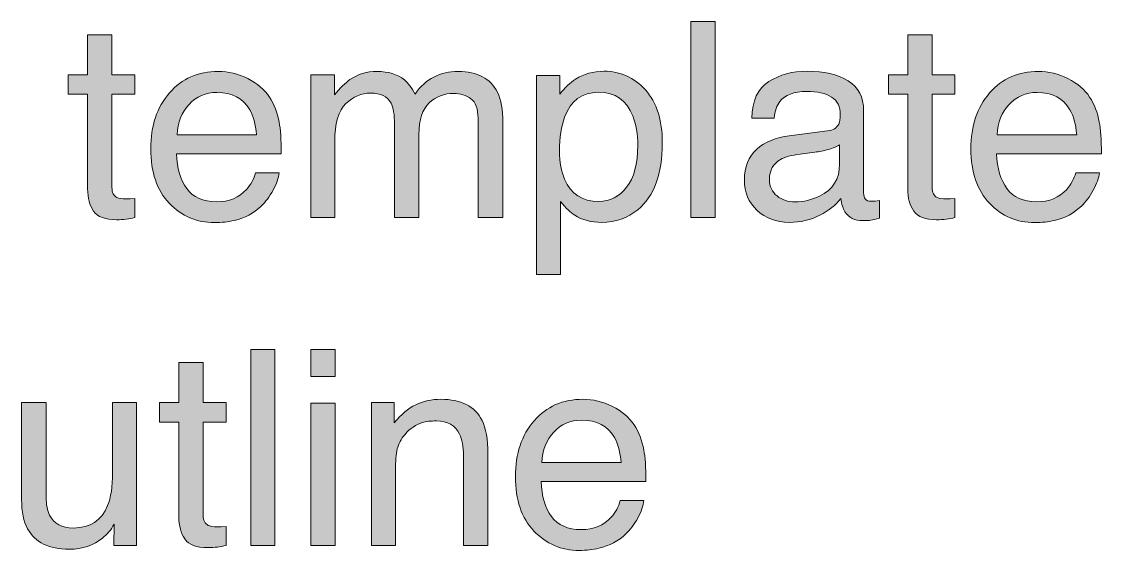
# Model space of a CAD drawing. Header units: millimetres. Extents: x 5.6 to 101.1, y 33.8 to 120.6.
# Drawn here: x 82 to 88.97, y 62.9 to 66.31 of the extents above; entities that cross this region are included whole.
import ezdxf

# ---------------------------------------------------------------- set-up
doc = ezdxf.new("R2010")
doc.units = ezdxf.units.MM
doc.layers.add('Text and Guidance', color=7, linetype='Continuous')

msp = doc.modelspace()

# ---------------------------------------------------------------- hatches: boundary and pattern name
at = {"layer": 'Text and Guidance', "true_color": 0x800000, "transparency": 33554687}
for points in [[(86.3191, 66.3125), (86.4742, 66.3125), (86.4742, 65.0473), (86.3191, 65.0473)], [(83.4769, 64.1959), (83.6319, 64.1959), (83.6319, 62.9306), (83.4769, 62.9306)]]:
    msp.add_hatch(color=16, dxfattribs=at).paths.add_polyline_path(points, flags=0)
h = msp.add_hatch(color=16, dxfattribs=at)
edge = h.paths.add_edge_path(flags=0)
edge.add_spline(control_points=[(82.4244, 66.2273), (82.4244, 66.2273), (82.5812, 66.2273), (82.5812, 66.2273), (82.5812, 66.2273), (82.5812, 65.9697), (82.5812, 65.9697), (82.5812, 65.9697), (82.7285, 65.9697), (82.7285, 65.9697), (82.7285, 65.9697), (82.7285, 65.8431), (82.7285, 65.8431), (82.7285, 65.8431), (82.5812, 65.8431), (82.5812, 65.8431), (82.5812, 65.8431), (82.5812, 65.2411), (82.5812, 65.2411), (82.5812, 65.2089), (82.5921, 65.1874), (82.6139, 65.1765), (82.626, 65.1702), (82.6461, 65.167), (82.6742, 65.167), (82.6742, 65.167), (82.6983, 65.1675), (82.6983, 65.1675), (82.6983, 65.1675), (82.7285, 65.1696), (82.7285, 65.1696), (82.7285, 65.1696), (82.7285, 65.0473), (82.7285, 65.0473), (82.7107, 65.0421), (82.6922, 65.0384), (82.6729, 65.0361), (82.6537, 65.0338), (82.6329, 65.0327), (82.6105, 65.0327), (82.5381, 65.0327), (82.489, 65.0512), (82.4632, 65.0882), (82.4374, 65.1253), (82.4244, 65.1733), (82.4244, 65.2325), (82.4244, 65.2325), (82.4244, 65.8431), (82.4244, 65.8431), (82.4244, 65.8431), (82.2996, 65.8431), (82.2996, 65.8431), (82.2996, 65.8431), (82.2996, 65.9697), (82.2996, 65.9697), (82.2996, 65.9697), (82.4244, 65.9697), (82.4244, 65.9697), (82.4244, 65.9697), (82.4244, 66.2273), (82.4244, 66.2273)], knot_values=[0, 0, 0, 0, 1, 1, 1, 2, 2, 2, 3, 3, 3, 4, 4, 4, 5, 5, 5, 6, 6, 6, 7, 7, 7, 8, 8, 8, 9, 9, 9, 10, 10, 10, 11, 11, 11, 12, 12, 12, 13, 13, 13, 14, 14, 14, 15, 15, 15, 16, 16, 16, 17, 17, 17, 18, 18, 18, 19, 19, 19, 20, 20, 20, 20], degree=3, periodic=1)
h = msp.add_hatch(color=16, dxfattribs=at)
edge = h.paths.add_edge_path(flags=0)
edge.add_spline(control_points=[(87.7187, 66.2273), (87.7187, 66.2273), (87.8754, 66.2273), (87.8754, 66.2273), (87.8754, 66.2273), (87.8754, 65.9697), (87.8754, 65.9697), (87.8754, 65.9697), (88.0227, 65.9697), (88.0227, 65.9697), (88.0227, 65.9697), (88.0227, 65.8431), (88.0227, 65.8431), (88.0227, 65.8431), (87.8754, 65.8431), (87.8754, 65.8431), (87.8754, 65.8431), (87.8754, 65.2411), (87.8754, 65.2411), (87.8754, 65.2089), (87.8864, 65.1874), (87.9082, 65.1765), (87.9202, 65.1702), (87.9403, 65.167), (87.9685, 65.167), (87.9685, 65.167), (87.9926, 65.1675), (87.9926, 65.1675), (87.9926, 65.1675), (88.0227, 65.1696), (88.0227, 65.1696), (88.0227, 65.1696), (88.0227, 65.0473), (88.0227, 65.0473), (88.0049, 65.0421), (87.9864, 65.0384), (87.9672, 65.0361), (87.9479, 65.0338), (87.9271, 65.0327), (87.9047, 65.0327), (87.8324, 65.0327), (87.7833, 65.0512), (87.7574, 65.0882), (87.7316, 65.1253), (87.7187, 65.1733), (87.7187, 65.2325), (87.7187, 65.2325), (87.7187, 65.8431), (87.7187, 65.8431), (87.7187, 65.8431), (87.5938, 65.8431), (87.5938, 65.8431), (87.5938, 65.8431), (87.5938, 65.9697), (87.5938, 65.9697), (87.5938, 65.9697), (87.7187, 65.9697), (87.7187, 65.9697), (87.7187, 65.9697), (87.7187, 66.2273), (87.7187, 66.2273)], knot_values=[0, 0, 0, 0, 1, 1, 1, 2, 2, 2, 3, 3, 3, 4, 4, 4, 5, 5, 5, 6, 6, 6, 7, 7, 7, 8, 8, 8, 9, 9, 9, 10, 10, 10, 11, 11, 11, 12, 12, 12, 13, 13, 13, 14, 14, 14, 15, 15, 15, 16, 16, 16, 17, 17, 17, 18, 18, 18, 19, 19, 19, 20, 20, 20, 20], degree=3, periodic=1)
h = msp.add_hatch(color=16, dxfattribs=at)
edge = h.paths.add_edge_path(flags=0)
edge.add_spline(control_points=[(83.2676, 65.9904), (83.3331, 65.9904), (83.3965, 65.975), (83.458, 65.9443), (83.5194, 65.9136), (83.5662, 65.8738), (83.5984, 65.825), (83.6294, 65.7785), (83.65, 65.7243), (83.6604, 65.6623), (83.6696, 65.6198), (83.6741, 65.552), (83.6741, 65.459), (83.6741, 65.459), (82.998, 65.459), (82.998, 65.459), (83.0009, 65.3654), (83.023, 65.2903), (83.0644, 65.2338), (83.1057, 65.1772), (83.1697, 65.1489), (83.2564, 65.1489), (83.3374, 65.1489), (83.402, 65.1756), (83.4502, 65.229), (83.4778, 65.26), (83.4973, 65.2959), (83.5088, 65.3367), (83.5088, 65.3367), (83.6612, 65.3367), (83.6612, 65.3367), (83.6572, 65.3028), (83.6439, 65.2651), (83.6212, 65.2234), (83.5985, 65.1818), (83.5731, 65.1478), (83.545, 65.1214), (83.4979, 65.0754), (83.4396, 65.0444), (83.3701, 65.0284), (83.3328, 65.0192), (83.2906, 65.0146), (83.2435, 65.0146), (83.1287, 65.0146), (83.0313, 65.0564), (82.9515, 65.1399), (82.8717, 65.2234), (82.8318, 65.3404), (82.8318, 65.4909), (82.8318, 65.639), (82.872, 65.7593), (82.9524, 65.8517), (83.0328, 65.9442), (83.1379, 65.9904), (83.2676, 65.9904)], knot_values=[0, 0, 0, 0, 1, 1, 1, 2, 2, 2, 3, 3, 3, 4, 4, 4, 5, 5, 5, 6, 6, 6, 7, 7, 7, 8, 8, 8, 9, 9, 9, 10, 10, 10, 11, 11, 11, 12, 12, 12, 13, 13, 13, 14, 14, 14, 15, 15, 15, 16, 16, 16, 17, 17, 17, 18, 18, 18, 18], degree=3, periodic=1)
edge = h.paths.add_edge_path(flags=0)
edge.add_spline(control_points=[(83.5148, 65.5822), (83.5085, 65.6493), (83.4939, 65.703), (83.4709, 65.7432), (83.4284, 65.8179), (83.3575, 65.8552), (83.2582, 65.8552), (83.187, 65.8552), (83.1272, 65.8295), (83.079, 65.7781), (83.0308, 65.7267), (83.0052, 65.6614), (83.0024, 65.5822), (83.0024, 65.5822), (83.5148, 65.5822), (83.5148, 65.5822)], knot_values=[0, 0, 0, 0, 1, 1, 1, 2, 2, 2, 3, 3, 3, 4, 4, 4, 5, 5, 5, 5], degree=3, periodic=1)
h = msp.add_hatch(color=16, dxfattribs=at)
edge = h.paths.add_edge_path(flags=0)
edge.add_spline(control_points=[(83.8645, 65.9697), (83.8645, 65.9697), (84.0178, 65.9697), (84.0178, 65.9697), (84.0178, 65.9697), (84.0178, 65.8388), (84.0178, 65.8388), (84.0545, 65.8842), (84.0878, 65.9172), (84.1177, 65.9379), (84.1688, 65.9729), (84.2268, 65.9904), (84.2917, 65.9904), (84.3652, 65.9904), (84.4243, 65.9723), (84.4691, 65.9361), (84.4944, 65.9155), (84.5173, 65.885), (84.538, 65.8449), (84.5725, 65.8942), (84.6129, 65.9308), (84.6594, 65.9547), (84.706, 65.9785), (84.7582, 65.9904), (84.8162, 65.9904), (84.9402, 65.9904), (85.0246, 65.9456), (85.0694, 65.856), (85.0935, 65.8078), (85.1056, 65.7429), (85.1056, 65.6614), (85.1056, 65.6614), (85.1056, 65.0473), (85.1056, 65.0473), (85.1056, 65.0473), (84.9445, 65.0473), (84.9445, 65.0473), (84.9445, 65.0473), (84.9445, 65.6881), (84.9445, 65.6881), (84.9445, 65.7495), (84.9292, 65.7917), (84.8984, 65.8147), (84.8677, 65.8377), (84.8303, 65.8492), (84.7861, 65.8492), (84.7252, 65.8492), (84.6728, 65.8288), (84.6289, 65.788), (84.5849, 65.7472), (84.563, 65.6792), (84.563, 65.5839), (84.563, 65.5839), (84.563, 65.0473), (84.563, 65.0473), (84.563, 65.0473), (84.4054, 65.0473), (84.4054, 65.0473), (84.4054, 65.0473), (84.4054, 65.6493), (84.4054, 65.6493), (84.4054, 65.7119), (84.3979, 65.7576), (84.383, 65.7863), (84.3594, 65.8294), (84.3155, 65.8509), (84.2512, 65.8509), (84.1926, 65.8509), (84.1394, 65.8282), (84.0914, 65.7828), (84.0435, 65.7375), (84.0195, 65.6554), (84.0195, 65.5365), (84.0195, 65.5365), (84.0195, 65.0473), (84.0195, 65.0473), (84.0195, 65.0473), (83.8645, 65.0473), (83.8645, 65.0473), (83.8645, 65.0473), (83.8645, 65.9697), (83.8645, 65.9697)], knot_values=[0, 0, 0, 0, 1, 1, 1, 2, 2, 2, 3, 3, 3, 4, 4, 4, 5, 5, 5, 6, 6, 6, 7, 7, 7, 8, 8, 8, 9, 9, 9, 10, 10, 10, 11, 11, 11, 12, 12, 12, 13, 13, 13, 14, 14, 14, 15, 15, 15, 16, 16, 16, 17, 17, 17, 18, 18, 18, 19, 19, 19, 20, 20, 20, 21, 21, 21, 22, 22, 22, 23, 23, 23, 24, 24, 24, 25, 25, 25, 26, 26, 26, 27, 27, 27, 27], degree=3, periodic=1)
h = msp.add_hatch(color=16, dxfattribs=at)
edge = h.paths.add_edge_path(flags=0)
edge.add_spline(control_points=[(85.3218, 65.9654), (85.3218, 65.9654), (85.4725, 65.9654), (85.4725, 65.9654), (85.4725, 65.9654), (85.4725, 65.8431), (85.4725, 65.8431), (85.5035, 65.885), (85.5374, 65.9175), (85.5741, 65.9405), (85.6264, 65.9749), (85.6878, 65.9921), (85.7584, 65.9921), (85.8629, 65.9921), (85.9516, 65.9521), (86.0246, 65.872), (86.0975, 65.7919), (86.1339, 65.6775), (86.1339, 65.5288), (86.1339, 65.3278), (86.0814, 65.1843), (85.9763, 65.0981), (85.9097, 65.0436), (85.8322, 65.0163), (85.7438, 65.0163), (85.6743, 65.0163), (85.616, 65.0315), (85.569, 65.062), (85.5414, 65.0792), (85.5107, 65.1088), (85.4768, 65.1507), (85.4768, 65.1507), (85.4768, 64.6795), (85.4768, 64.6795), (85.4768, 64.6795), (85.3218, 64.6795), (85.3218, 64.6795), (85.3218, 64.6795), (85.3218, 65.9654), (85.3218, 65.9654)], knot_values=[0, 0, 0, 0, 1, 1, 1, 2, 2, 2, 3, 3, 3, 4, 4, 4, 5, 5, 5, 6, 6, 6, 7, 7, 7, 8, 8, 8, 9, 9, 9, 10, 10, 10, 11, 11, 11, 12, 12, 12, 13, 13, 13, 13], degree=3, periodic=1)
edge = h.paths.add_edge_path(flags=0)
edge.add_spline(control_points=[(85.7231, 65.1515), (85.7955, 65.1515), (85.8556, 65.1818), (85.9036, 65.2424), (85.9515, 65.303), (85.9755, 65.3935), (85.9755, 65.5141), (85.9755, 65.5876), (85.9649, 65.6508), (85.9436, 65.7036), (85.9034, 65.8052), (85.8299, 65.856), (85.7231, 65.856), (85.6157, 65.856), (85.5423, 65.8024), (85.5026, 65.695), (85.4814, 65.6376), (85.4708, 65.5647), (85.4708, 65.4762), (85.4708, 65.405), (85.4814, 65.3445), (85.5026, 65.2945), (85.5428, 65.1992), (85.6163, 65.1515), (85.7231, 65.1515)], knot_values=[0, 0, 0, 0, 1, 1, 1, 2, 2, 2, 3, 3, 3, 4, 4, 4, 5, 5, 5, 6, 6, 6, 7, 7, 7, 8, 8, 8, 8], degree=3, periodic=1)
h = msp.add_hatch(color=16, dxfattribs=at)
edge = h.paths.add_edge_path(flags=0)
edge.add_spline(control_points=[(87.2011, 65.6063), (87.2367, 65.6109), (87.2605, 65.6258), (87.2726, 65.6511), (87.2794, 65.6648), (87.2829, 65.6847), (87.2829, 65.7105), (87.2829, 65.7633), (87.2641, 65.8016), (87.2265, 65.8255), (87.1889, 65.8493), (87.135, 65.8612), (87.065, 65.8612), (86.984, 65.8612), (86.9266, 65.8394), (86.8927, 65.7958), (86.8738, 65.7716), (86.8614, 65.7358), (86.8557, 65.6881), (86.8557, 65.6881), (86.711, 65.6881), (86.711, 65.6881), (86.7139, 65.8018), (86.7508, 65.8809), (86.8217, 65.9254), (86.8926, 65.9699), (86.9748, 65.9921), (87.0684, 65.9921), (87.177, 65.9921), (87.2651, 65.9715), (87.3328, 65.9301), (87.4, 65.8888), (87.4336, 65.8245), (87.4336, 65.7372), (87.4336, 65.7372), (87.4336, 65.2058), (87.4336, 65.2058), (87.4336, 65.1897), (87.4369, 65.1768), (87.4435, 65.167), (87.4501, 65.1573), (87.464, 65.1524), (87.4853, 65.1524), (87.4922, 65.1524), (87.4999, 65.1528), (87.5085, 65.1537), (87.5085, 65.1537), (87.5361, 65.1576), (87.5361, 65.1576), (87.5361, 65.1576), (87.5361, 65.043), (87.5361, 65.043), (87.512, 65.0361), (87.4936, 65.0318), (87.481, 65.0301), (87.4683, 65.0284), (87.4511, 65.0275), (87.4293, 65.0275), (87.3759, 65.0275), (87.3371, 65.0465), (87.313, 65.0843), (87.3004, 65.1044), (87.2915, 65.1329), (87.2863, 65.1696), (87.2548, 65.1283), (87.2094, 65.0924), (87.1503, 65.062), (87.0911, 65.0315), (87.0259, 65.0163), (86.9547, 65.0163), (86.8692, 65.0163), (86.7993, 65.0423), (86.745, 65.0943), (86.6908, 65.1462), (86.6636, 65.2112), (86.6636, 65.2893), (86.6636, 65.3749), (86.6903, 65.4412), (86.7437, 65.4883), (86.7971, 65.5354), (86.8672, 65.5644), (86.9539, 65.5753), (86.9539, 65.5753), (87.2011, 65.6063), (87.2011, 65.6063)], knot_values=[0, 0, 0, 0, 1, 1, 1, 2, 2, 2, 3, 3, 3, 4, 4, 4, 5, 5, 5, 6, 6, 6, 7, 7, 7, 8, 8, 8, 9, 9, 9, 10, 10, 10, 11, 11, 11, 12, 12, 12, 13, 13, 13, 14, 14, 14, 15, 15, 15, 16, 16, 16, 17, 17, 17, 18, 18, 18, 19, 19, 19, 20, 20, 20, 21, 21, 21, 22, 22, 22, 23, 23, 23, 24, 24, 24, 25, 25, 25, 26, 26, 26, 27, 27, 27, 28, 28, 28, 28], degree=3, periodic=1)
edge = h.paths.add_edge_path(flags=0)
edge.add_spline(control_points=[(86.8256, 65.2928), (86.8256, 65.248), (86.8419, 65.2127), (86.8746, 65.1868), (86.9074, 65.161), (86.9461, 65.1481), (86.9909, 65.1481), (87.0455, 65.1481), (87.0983, 65.1607), (87.1494, 65.186), (87.2355, 65.2279), (87.2786, 65.2965), (87.2786, 65.3918), (87.2786, 65.3918), (87.2786, 65.5167), (87.2786, 65.5167), (87.2596, 65.5046), (87.2352, 65.4946), (87.2054, 65.4866), (87.1755, 65.4785), (87.1462, 65.4728), (87.1175, 65.4693), (87.1175, 65.4693), (87.0236, 65.4573), (87.0236, 65.4573), (86.9674, 65.4498), (86.9252, 65.438), (86.897, 65.422), (86.8494, 65.395), (86.8256, 65.3519), (86.8256, 65.2928)], knot_values=[0, 0, 0, 0, 1, 1, 1, 2, 2, 2, 3, 3, 3, 4, 4, 4, 5, 5, 5, 6, 6, 6, 7, 7, 7, 8, 8, 8, 9, 9, 9, 10, 10, 10, 10], degree=3, periodic=1)
h = msp.add_hatch(color=16, dxfattribs=at)
edge = h.paths.add_edge_path(flags=0)
edge.add_spline(control_points=[(88.5619, 65.9904), (88.6273, 65.9904), (88.6908, 65.975), (88.7522, 65.9443), (88.8137, 65.9136), (88.8605, 65.8738), (88.8926, 65.825), (88.9236, 65.7785), (88.9443, 65.7243), (88.9546, 65.6623), (88.9638, 65.6198), (88.9684, 65.552), (88.9684, 65.459), (88.9684, 65.459), (88.2923, 65.459), (88.2923, 65.459), (88.2952, 65.3654), (88.3173, 65.2903), (88.3586, 65.2338), (88.4, 65.1772), (88.464, 65.1489), (88.5507, 65.1489), (88.6316, 65.1489), (88.6962, 65.1756), (88.7445, 65.229), (88.772, 65.26), (88.7916, 65.2959), (88.803, 65.3367), (88.803, 65.3367), (88.9555, 65.3367), (88.9555, 65.3367), (88.9515, 65.3028), (88.9381, 65.2651), (88.9154, 65.2234), (88.8928, 65.1818), (88.8673, 65.1478), (88.8392, 65.1214), (88.7921, 65.0754), (88.7338, 65.0444), (88.6644, 65.0284), (88.627, 65.0192), (88.5848, 65.0146), (88.5378, 65.0146), (88.4229, 65.0146), (88.3256, 65.0564), (88.2458, 65.1399), (88.166, 65.2234), (88.1261, 65.3404), (88.1261, 65.4909), (88.1261, 65.639), (88.1663, 65.7593), (88.2467, 65.8517), (88.327, 65.9442), (88.4321, 65.9904), (88.5619, 65.9904)], knot_values=[0, 0, 0, 0, 1, 1, 1, 2, 2, 2, 3, 3, 3, 4, 4, 4, 5, 5, 5, 6, 6, 6, 7, 7, 7, 8, 8, 8, 9, 9, 9, 10, 10, 10, 11, 11, 11, 12, 12, 12, 13, 13, 13, 14, 14, 14, 15, 15, 15, 16, 16, 16, 17, 17, 17, 18, 18, 18, 18], degree=3, periodic=1)
edge = h.paths.add_edge_path(flags=0)
edge.add_spline(control_points=[(88.8091, 65.5822), (88.8027, 65.6493), (88.7881, 65.703), (88.7651, 65.7432), (88.7227, 65.8179), (88.6517, 65.8552), (88.5524, 65.8552), (88.4812, 65.8552), (88.4215, 65.8295), (88.3733, 65.7781), (88.325, 65.7267), (88.2995, 65.6614), (88.2966, 65.5822), (88.2966, 65.5822), (88.8091, 65.5822), (88.8091, 65.5822)], knot_values=[0, 0, 0, 0, 1, 1, 1, 2, 2, 2, 3, 3, 3, 4, 4, 4, 5, 5, 5, 5], degree=3, periodic=1)
h = msp.add_hatch(color=16, dxfattribs=at)
h.paths.add_polyline_path([(83.8645, 64.1959), (84.0221, 64.1959), (84.0221, 64.0202), (83.8645, 64.0202)], flags=0)
h.paths.add_polyline_path([(83.8645, 63.8488), (84.0221, 63.8488), (84.0221, 62.9306), (83.8645, 62.9306)], flags=0)
h = msp.add_hatch(color=16, dxfattribs=at)
edge = h.paths.add_edge_path(flags=0)
edge.add_spline(control_points=[(83.0135, 64.1106), (83.0135, 64.1106), (83.1703, 64.1106), (83.1703, 64.1106), (83.1703, 64.1106), (83.1703, 63.8531), (83.1703, 63.8531), (83.1703, 63.8531), (83.3176, 63.8531), (83.3176, 63.8531), (83.3176, 63.8531), (83.3176, 63.7265), (83.3176, 63.7265), (83.3176, 63.7265), (83.1703, 63.7265), (83.1703, 63.7265), (83.1703, 63.7265), (83.1703, 63.1244), (83.1703, 63.1244), (83.1703, 63.0923), (83.1812, 63.0707), (83.203, 63.0598), (83.2151, 63.0535), (83.2352, 63.0504), (83.2633, 63.0504), (83.2633, 63.0504), (83.2874, 63.0508), (83.2874, 63.0508), (83.2874, 63.0508), (83.3176, 63.0529), (83.3176, 63.0529), (83.3176, 63.0529), (83.3176, 62.9306), (83.3176, 62.9306), (83.2998, 62.9255), (83.2813, 62.9217), (83.262, 62.9194), (83.2428, 62.9172), (83.222, 62.916), (83.1996, 62.916), (83.1272, 62.916), (83.0781, 62.9345), (83.0523, 62.9716), (83.0265, 63.0086), (83.0135, 63.0567), (83.0135, 63.1158), (83.0135, 63.1158), (83.0135, 63.7265), (83.0135, 63.7265), (83.0135, 63.7265), (82.8887, 63.7265), (82.8887, 63.7265), (82.8887, 63.7265), (82.8887, 63.8531), (82.8887, 63.8531), (82.8887, 63.8531), (83.0135, 63.8531), (83.0135, 63.8531), (83.0135, 63.8531), (83.0135, 64.1106), (83.0135, 64.1106)], knot_values=[0, 0, 0, 0, 1, 1, 1, 2, 2, 2, 3, 3, 3, 4, 4, 4, 5, 5, 5, 6, 6, 6, 7, 7, 7, 8, 8, 8, 9, 9, 9, 10, 10, 10, 11, 11, 11, 12, 12, 12, 13, 13, 13, 14, 14, 14, 15, 15, 15, 16, 16, 16, 17, 17, 17, 18, 18, 18, 19, 19, 19, 20, 20, 20, 20], degree=3, periodic=1)
h = msp.add_hatch(color=16, dxfattribs=at)
edge = h.paths.add_edge_path(flags=0)
edge.add_spline(control_points=[(82.1566, 63.8531), (82.1566, 63.8531), (82.1566, 63.2407), (82.1566, 63.2407), (82.1566, 63.1936), (82.164, 63.1551), (82.179, 63.1253), (82.2065, 63.0702), (82.2579, 63.0426), (82.3331, 63.0426), (82.4411, 63.0426), (82.5146, 63.0908), (82.5536, 63.1873), (82.5749, 63.239), (82.5855, 63.3099), (82.5855, 63.4), (82.5855, 63.4), (82.5855, 63.8531), (82.5855, 63.8531), (82.5855, 63.8531), (82.7405, 63.8531), (82.7405, 63.8531), (82.7405, 63.8531), (82.7405, 62.9306), (82.7405, 62.9306), (82.7405, 62.9306), (82.5941, 62.9306), (82.5941, 62.9306), (82.5941, 62.9306), (82.5958, 63.0667), (82.5958, 63.0667), (82.5757, 63.0317), (82.5508, 63.0021), (82.5209, 62.978), (82.4618, 62.9298), (82.39, 62.9057), (82.3056, 62.9057), (82.1741, 62.9057), (82.0845, 62.9496), (82.0369, 63.0374), (82.011, 63.0845), (81.9981, 63.1474), (81.9981, 63.2261), (81.9981, 63.2261), (81.9981, 63.8531), (81.9981, 63.8531), (81.9981, 63.8531), (82.1566, 63.8531), (82.1566, 63.8531)], knot_values=[0, 0, 0, 0, 1, 1, 1, 2, 2, 2, 3, 3, 3, 4, 4, 4, 5, 5, 5, 6, 6, 6, 7, 7, 7, 8, 8, 8, 9, 9, 9, 10, 10, 10, 11, 11, 11, 12, 12, 12, 13, 13, 13, 14, 14, 14, 15, 15, 15, 16, 16, 16, 16], degree=3, periodic=1)
h = msp.add_hatch(color=16, dxfattribs=at)
edge = h.paths.add_edge_path(flags=0)
edge.add_spline(control_points=[(84.2564, 63.8531), (84.2564, 63.8531), (84.4036, 63.8531), (84.4036, 63.8531), (84.4036, 63.8531), (84.4036, 63.7222), (84.4036, 63.7222), (84.4473, 63.7761), (84.4935, 63.8149), (84.5423, 63.8384), (84.5911, 63.862), (84.6454, 63.8737), (84.7051, 63.8737), (84.836, 63.8737), (84.9244, 63.8281), (84.9704, 63.7368), (84.9956, 63.6868), (85.0083, 63.6154), (85.0083, 63.5223), (85.0083, 63.5223), (85.0083, 62.9306), (85.0083, 62.9306), (85.0083, 62.9306), (84.8506, 62.9306), (84.8506, 62.9306), (84.8506, 62.9306), (84.8506, 63.512), (84.8506, 63.512), (84.8506, 63.5683), (84.8423, 63.6136), (84.8257, 63.6481), (84.7981, 63.7055), (84.7482, 63.7342), (84.6758, 63.7342), (84.6391, 63.7342), (84.6089, 63.7305), (84.5854, 63.723), (84.5429, 63.7104), (84.5056, 63.6851), (84.4734, 63.6472), (84.4476, 63.6168), (84.4308, 63.5854), (84.423, 63.5529), (84.4153, 63.5205), (84.4114, 63.4741), (84.4114, 63.4138), (84.4114, 63.4138), (84.4114, 62.9306), (84.4114, 62.9306), (84.4114, 62.9306), (84.2564, 62.9306), (84.2564, 62.9306), (84.2564, 62.9306), (84.2564, 63.8531), (84.2564, 63.8531)], knot_values=[0, 0, 0, 0, 1, 1, 1, 2, 2, 2, 3, 3, 3, 4, 4, 4, 5, 5, 5, 6, 6, 6, 7, 7, 7, 8, 8, 8, 9, 9, 9, 10, 10, 10, 11, 11, 11, 12, 12, 12, 13, 13, 13, 14, 14, 14, 15, 15, 15, 16, 16, 16, 17, 17, 17, 18, 18, 18, 18], degree=3, periodic=1)
h = msp.add_hatch(color=16, dxfattribs=at)
edge = h.paths.add_edge_path(flags=0)
edge.add_spline(control_points=[(85.6215, 63.8737), (85.6869, 63.8737), (85.7504, 63.8584), (85.8118, 63.8277), (85.8733, 63.7969), (85.9201, 63.7572), (85.9522, 63.7084), (85.9832, 63.6619), (86.0039, 63.6076), (86.0142, 63.5456), (86.0234, 63.5031), (86.028, 63.4354), (86.028, 63.3423), (86.028, 63.3423), (85.3519, 63.3423), (85.3519, 63.3423), (85.3548, 63.2487), (85.3769, 63.1737), (85.4182, 63.1171), (85.4596, 63.0606), (85.5236, 63.0323), (85.6103, 63.0323), (85.6913, 63.0323), (85.7558, 63.059), (85.8041, 63.1124), (85.8316, 63.1434), (85.8512, 63.1793), (85.8626, 63.22), (85.8626, 63.22), (86.0151, 63.22), (86.0151, 63.22), (86.0111, 63.1862), (85.9977, 63.1484), (85.975, 63.1068), (85.9524, 63.0651), (85.927, 63.0311), (85.8988, 63.0047), (85.8517, 62.9588), (85.7935, 62.9278), (85.724, 62.9117), (85.6867, 62.9025), (85.6445, 62.8979), (85.5974, 62.8979), (85.4825, 62.8979), (85.3852, 62.9397), (85.3054, 63.0232), (85.2256, 63.1068), (85.1857, 63.2238), (85.1857, 63.3742), (85.1857, 63.5223), (85.2259, 63.6426), (85.3063, 63.7351), (85.3866, 63.8275), (85.4917, 63.8737), (85.6215, 63.8737)], knot_values=[0, 0, 0, 0, 1, 1, 1, 2, 2, 2, 3, 3, 3, 4, 4, 4, 5, 5, 5, 6, 6, 6, 7, 7, 7, 8, 8, 8, 9, 9, 9, 10, 10, 10, 11, 11, 11, 12, 12, 12, 13, 13, 13, 14, 14, 14, 15, 15, 15, 16, 16, 16, 17, 17, 17, 18, 18, 18, 18], degree=3, periodic=1)
edge = h.paths.add_edge_path(flags=0)
edge.add_spline(control_points=[(85.8687, 63.4655), (85.8624, 63.5327), (85.8477, 63.5864), (85.8247, 63.6266), (85.7823, 63.7012), (85.7113, 63.7385), (85.612, 63.7385), (85.5408, 63.7385), (85.4811, 63.7128), (85.4329, 63.6614), (85.3846, 63.61), (85.3591, 63.5447), (85.3562, 63.4655), (85.3562, 63.4655), (85.8687, 63.4655), (85.8687, 63.4655)], knot_values=[0, 0, 0, 0, 1, 1, 1, 2, 2, 2, 3, 3, 3, 4, 4, 4, 5, 5, 5, 5], degree=3, periodic=1)

# ---------------------------------------------------------------- linework, layer by layer
at = {"layer": 'Text and Guidance', "color": 16, "linetype": 'Continuous', "lineweight": 0, "true_color": 0x800000}
for points in [[(86.3191, 66.3125), (86.4742, 66.3125), (86.4742, 65.0473), (86.3191, 65.0473), (86.3191, 66.3125)], [(83.4769, 64.1959), (83.6319, 64.1959), (83.6319, 62.9306), (83.4769, 62.9306), (83.4769, 64.1959)], [(83.8645, 64.1959), (84.0221, 64.1959), (84.0221, 64.0202), (83.8645, 64.0202), (83.8645, 64.1959)], [(83.8645, 63.8488), (84.0221, 63.8488), (84.0221, 62.9306), (83.8645, 62.9306), (83.8645, 63.8488)]]:
    msp.add_lwpolyline(points, close=True, dxfattribs=at)
for points, knots in [([(82.4244, 66.2273), (82.4244, 66.2273), (82.5812, 66.2273), (82.5812, 66.2273), (82.5812, 66.2273), (82.5812, 65.9697), (82.5812, 65.9697), (82.5812, 65.9697), (82.7285, 65.9697), (82.7285, 65.9697), (82.7285, 65.9697), (82.7285, 65.8431), (82.7285, 65.8431), (82.7285, 65.8431), (82.5812, 65.8431), (82.5812, 65.8431), (82.5812, 65.8431), (82.5812, 65.2411), (82.5812, 65.2411), (82.5812, 65.2089), (82.5921, 65.1874), (82.6139, 65.1765), (82.626, 65.1702), (82.6461, 65.167), (82.6742, 65.167), (82.6742, 65.167), (82.6983, 65.1675), (82.6983, 65.1675), (82.6983, 65.1675), (82.7285, 65.1696), (82.7285, 65.1696), (82.7285, 65.1696), (82.7285, 65.0473), (82.7285, 65.0473), (82.7107, 65.0421), (82.6922, 65.0384), (82.6729, 65.0361), (82.6537, 65.0338), (82.6329, 65.0327), (82.6105, 65.0327), (82.5381, 65.0327), (82.489, 65.0512), (82.4632, 65.0882), (82.4374, 65.1253), (82.4244, 65.1733), (82.4244, 65.2325), (82.4244, 65.2325), (82.4244, 65.8431), (82.4244, 65.8431), (82.4244, 65.8431), (82.2996, 65.8431), (82.2996, 65.8431), (82.2996, 65.8431), (82.2996, 65.9697), (82.2996, 65.9697), (82.2996, 65.9697), (82.4244, 65.9697), (82.4244, 65.9697), (82.4244, 65.9697), (82.4244, 66.2273), (82.4244, 66.2273)], [0, 0, 0, 0, 1, 1, 1, 2, 2, 2, 3, 3, 3, 4, 4, 4, 5, 5, 5, 6, 6, 6, 7, 7, 7, 8, 8, 8, 9, 9, 9, 10, 10, 10, 11, 11, 11, 12, 12, 12, 13, 13, 13, 14, 14, 14, 15, 15, 15, 16, 16, 16, 17, 17, 17, 18, 18, 18, 19, 19, 19, 20, 20, 20, 20]), ([(87.7187, 66.2273), (87.7187, 66.2273), (87.8754, 66.2273), (87.8754, 66.2273), (87.8754, 66.2273), (87.8754, 65.9697), (87.8754, 65.9697), (87.8754, 65.9697), (88.0227, 65.9697), (88.0227, 65.9697), (88.0227, 65.9697), (88.0227, 65.8431), (88.0227, 65.8431), (88.0227, 65.8431), (87.8754, 65.8431), (87.8754, 65.8431), (87.8754, 65.8431), (87.8754, 65.2411), (87.8754, 65.2411), (87.8754, 65.2089), (87.8864, 65.1874), (87.9082, 65.1765), (87.9202, 65.1702), (87.9403, 65.167), (87.9685, 65.167), (87.9685, 65.167), (87.9926, 65.1675), (87.9926, 65.1675), (87.9926, 65.1675), (88.0227, 65.1696), (88.0227, 65.1696), (88.0227, 65.1696), (88.0227, 65.0473), (88.0227, 65.0473), (88.0049, 65.0421), (87.9864, 65.0384), (87.9672, 65.0361), (87.9479, 65.0338), (87.9271, 65.0327), (87.9047, 65.0327), (87.8324, 65.0327), (87.7833, 65.0512), (87.7574, 65.0882), (87.7316, 65.1253), (87.7187, 65.1733), (87.7187, 65.2325), (87.7187, 65.2325), (87.7187, 65.8431), (87.7187, 65.8431), (87.7187, 65.8431), (87.5938, 65.8431), (87.5938, 65.8431), (87.5938, 65.8431), (87.5938, 65.9697), (87.5938, 65.9697), (87.5938, 65.9697), (87.7187, 65.9697), (87.7187, 65.9697), (87.7187, 65.9697), (87.7187, 66.2273), (87.7187, 66.2273)], [0, 0, 0, 0, 1, 1, 1, 2, 2, 2, 3, 3, 3, 4, 4, 4, 5, 5, 5, 6, 6, 6, 7, 7, 7, 8, 8, 8, 9, 9, 9, 10, 10, 10, 11, 11, 11, 12, 12, 12, 13, 13, 13, 14, 14, 14, 15, 15, 15, 16, 16, 16, 17, 17, 17, 18, 18, 18, 19, 19, 19, 20, 20, 20, 20]), ([(83.2676, 65.9904), (83.3331, 65.9904), (83.3965, 65.975), (83.458, 65.9443), (83.5194, 65.9136), (83.5662, 65.8738), (83.5984, 65.825), (83.6294, 65.7785), (83.65, 65.7243), (83.6604, 65.6623), (83.6696, 65.6198), (83.6741, 65.552), (83.6741, 65.459), (83.6741, 65.459), (82.998, 65.459), (82.998, 65.459), (83.0009, 65.3654), (83.023, 65.2903), (83.0644, 65.2338), (83.1057, 65.1772), (83.1697, 65.1489), (83.2564, 65.1489), (83.3374, 65.1489), (83.402, 65.1756), (83.4502, 65.229), (83.4778, 65.26), (83.4973, 65.2959), (83.5088, 65.3367), (83.5088, 65.3367), (83.6612, 65.3367), (83.6612, 65.3367), (83.6572, 65.3028), (83.6439, 65.2651), (83.6212, 65.2234), (83.5985, 65.1818), (83.5731, 65.1478), (83.545, 65.1214), (83.4979, 65.0754), (83.4396, 65.0444), (83.3701, 65.0284), (83.3328, 65.0192), (83.2906, 65.0146), (83.2435, 65.0146), (83.1287, 65.0146), (83.0313, 65.0564), (82.9515, 65.1399), (82.8717, 65.2234), (82.8318, 65.3404), (82.8318, 65.4909), (82.8318, 65.639), (82.872, 65.7593), (82.9524, 65.8517), (83.0328, 65.9442), (83.1379, 65.9904), (83.2676, 65.9904)], [0, 0, 0, 0, 1, 1, 1, 2, 2, 2, 3, 3, 3, 4, 4, 4, 5, 5, 5, 6, 6, 6, 7, 7, 7, 8, 8, 8, 9, 9, 9, 10, 10, 10, 11, 11, 11, 12, 12, 12, 13, 13, 13, 14, 14, 14, 15, 15, 15, 16, 16, 16, 17, 17, 17, 18, 18, 18, 18]), ([(83.8645, 65.9697), (83.8645, 65.9697), (84.0178, 65.9697), (84.0178, 65.9697), (84.0178, 65.9697), (84.0178, 65.8388), (84.0178, 65.8388), (84.0545, 65.8842), (84.0878, 65.9172), (84.1177, 65.9379), (84.1688, 65.9729), (84.2268, 65.9904), (84.2917, 65.9904), (84.3652, 65.9904), (84.4243, 65.9723), (84.4691, 65.9361), (84.4944, 65.9155), (84.5173, 65.885), (84.538, 65.8449), (84.5725, 65.8942), (84.6129, 65.9308), (84.6594, 65.9547), (84.706, 65.9785), (84.7582, 65.9904), (84.8162, 65.9904), (84.9402, 65.9904), (85.0246, 65.9456), (85.0694, 65.856), (85.0935, 65.8078), (85.1056, 65.7429), (85.1056, 65.6614), (85.1056, 65.6614), (85.1056, 65.0473), (85.1056, 65.0473), (85.1056, 65.0473), (84.9445, 65.0473), (84.9445, 65.0473), (84.9445, 65.0473), (84.9445, 65.6881), (84.9445, 65.6881), (84.9445, 65.7495), (84.9292, 65.7917), (84.8984, 65.8147), (84.8677, 65.8377), (84.8303, 65.8492), (84.7861, 65.8492), (84.7252, 65.8492), (84.6728, 65.8288), (84.6289, 65.788), (84.5849, 65.7472), (84.563, 65.6792), (84.563, 65.5839), (84.563, 65.5839), (84.563, 65.0473), (84.563, 65.0473), (84.563, 65.0473), (84.4054, 65.0473), (84.4054, 65.0473), (84.4054, 65.0473), (84.4054, 65.6493), (84.4054, 65.6493), (84.4054, 65.7119), (84.3979, 65.7576), (84.383, 65.7863), (84.3594, 65.8294), (84.3155, 65.8509), (84.2512, 65.8509), (84.1926, 65.8509), (84.1394, 65.8282), (84.0914, 65.7828), (84.0435, 65.7375), (84.0195, 65.6554), (84.0195, 65.5365), (84.0195, 65.5365), (84.0195, 65.0473), (84.0195, 65.0473), (84.0195, 65.0473), (83.8645, 65.0473), (83.8645, 65.0473), (83.8645, 65.0473), (83.8645, 65.9697), (83.8645, 65.9697)], [0, 0, 0, 0, 1, 1, 1, 2, 2, 2, 3, 3, 3, 4, 4, 4, 5, 5, 5, 6, 6, 6, 7, 7, 7, 8, 8, 8, 9, 9, 9, 10, 10, 10, 11, 11, 11, 12, 12, 12, 13, 13, 13, 14, 14, 14, 15, 15, 15, 16, 16, 16, 17, 17, 17, 18, 18, 18, 19, 19, 19, 20, 20, 20, 21, 21, 21, 22, 22, 22, 23, 23, 23, 24, 24, 24, 25, 25, 25, 26, 26, 26, 27, 27, 27, 27]), ([(85.3218, 65.9654), (85.3218, 65.9654), (85.4725, 65.9654), (85.4725, 65.9654), (85.4725, 65.9654), (85.4725, 65.8431), (85.4725, 65.8431), (85.5035, 65.885), (85.5374, 65.9175), (85.5741, 65.9405), (85.6264, 65.9749), (85.6878, 65.9921), (85.7584, 65.9921), (85.8629, 65.9921), (85.9516, 65.9521), (86.0246, 65.872), (86.0975, 65.7919), (86.1339, 65.6775), (86.1339, 65.5288), (86.1339, 65.3278), (86.0814, 65.1843), (85.9763, 65.0981), (85.9097, 65.0436), (85.8322, 65.0163), (85.7438, 65.0163), (85.6743, 65.0163), (85.616, 65.0315), (85.569, 65.062), (85.5414, 65.0792), (85.5107, 65.1088), (85.4768, 65.1507), (85.4768, 65.1507), (85.4768, 64.6795), (85.4768, 64.6795), (85.4768, 64.6795), (85.3218, 64.6795), (85.3218, 64.6795), (85.3218, 64.6795), (85.3218, 65.9654), (85.3218, 65.9654)], [0, 0, 0, 0, 1, 1, 1, 2, 2, 2, 3, 3, 3, 4, 4, 4, 5, 5, 5, 6, 6, 6, 7, 7, 7, 8, 8, 8, 9, 9, 9, 10, 10, 10, 11, 11, 11, 12, 12, 12, 13, 13, 13, 13]), ([(87.2011, 65.6063), (87.2367, 65.6109), (87.2605, 65.6258), (87.2726, 65.6511), (87.2794, 65.6648), (87.2829, 65.6847), (87.2829, 65.7105), (87.2829, 65.7633), (87.2641, 65.8016), (87.2265, 65.8255), (87.1889, 65.8493), (87.135, 65.8612), (87.065, 65.8612), (86.984, 65.8612), (86.9266, 65.8394), (86.8927, 65.7958), (86.8738, 65.7716), (86.8614, 65.7358), (86.8557, 65.6881), (86.8557, 65.6881), (86.711, 65.6881), (86.711, 65.6881), (86.7139, 65.8018), (86.7508, 65.8809), (86.8217, 65.9254), (86.8926, 65.9699), (86.9748, 65.9921), (87.0684, 65.9921), (87.177, 65.9921), (87.2651, 65.9715), (87.3328, 65.9301), (87.4, 65.8888), (87.4336, 65.8245), (87.4336, 65.7372), (87.4336, 65.7372), (87.4336, 65.2058), (87.4336, 65.2058), (87.4336, 65.1897), (87.4369, 65.1768), (87.4435, 65.167), (87.4501, 65.1573), (87.464, 65.1524), (87.4853, 65.1524), (87.4922, 65.1524), (87.4999, 65.1528), (87.5085, 65.1537), (87.5085, 65.1537), (87.5361, 65.1576), (87.5361, 65.1576), (87.5361, 65.1576), (87.5361, 65.043), (87.5361, 65.043), (87.512, 65.0361), (87.4936, 65.0318), (87.481, 65.0301), (87.4683, 65.0284), (87.4511, 65.0275), (87.4293, 65.0275), (87.3759, 65.0275), (87.3371, 65.0465), (87.313, 65.0843), (87.3004, 65.1044), (87.2915, 65.1329), (87.2863, 65.1696), (87.2548, 65.1283), (87.2094, 65.0924), (87.1503, 65.062), (87.0911, 65.0315), (87.0259, 65.0163), (86.9547, 65.0163), (86.8692, 65.0163), (86.7993, 65.0423), (86.745, 65.0943), (86.6908, 65.1462), (86.6636, 65.2112), (86.6636, 65.2893), (86.6636, 65.3749), (86.6903, 65.4412), (86.7437, 65.4883), (86.7971, 65.5354), (86.8672, 65.5644), (86.9539, 65.5753), (86.9539, 65.5753), (87.2011, 65.6063), (87.2011, 65.6063)], [0, 0, 0, 0, 1, 1, 1, 2, 2, 2, 3, 3, 3, 4, 4, 4, 5, 5, 5, 6, 6, 6, 7, 7, 7, 8, 8, 8, 9, 9, 9, 10, 10, 10, 11, 11, 11, 12, 12, 12, 13, 13, 13, 14, 14, 14, 15, 15, 15, 16, 16, 16, 17, 17, 17, 18, 18, 18, 19, 19, 19, 20, 20, 20, 21, 21, 21, 22, 22, 22, 23, 23, 23, 24, 24, 24, 25, 25, 25, 26, 26, 26, 27, 27, 27, 28, 28, 28, 28]), ([(88.5619, 65.9904), (88.6273, 65.9904), (88.6908, 65.975), (88.7522, 65.9443), (88.8137, 65.9136), (88.8605, 65.8738), (88.8926, 65.825), (88.9236, 65.7785), (88.9443, 65.7243), (88.9546, 65.6623), (88.9638, 65.6198), (88.9684, 65.552), (88.9684, 65.459), (88.9684, 65.459), (88.2923, 65.459), (88.2923, 65.459), (88.2952, 65.3654), (88.3173, 65.2903), (88.3586, 65.2338), (88.4, 65.1772), (88.464, 65.1489), (88.5507, 65.1489), (88.6316, 65.1489), (88.6962, 65.1756), (88.7445, 65.229), (88.772, 65.26), (88.7916, 65.2959), (88.803, 65.3367), (88.803, 65.3367), (88.9555, 65.3367), (88.9555, 65.3367), (88.9515, 65.3028), (88.9381, 65.2651), (88.9154, 65.2234), (88.8928, 65.1818), (88.8673, 65.1478), (88.8392, 65.1214), (88.7921, 65.0754), (88.7338, 65.0444), (88.6644, 65.0284), (88.627, 65.0192), (88.5848, 65.0146), (88.5378, 65.0146), (88.4229, 65.0146), (88.3256, 65.0564), (88.2458, 65.1399), (88.166, 65.2234), (88.1261, 65.3404), (88.1261, 65.4909), (88.1261, 65.639), (88.1663, 65.7593), (88.2467, 65.8517), (88.327, 65.9442), (88.4321, 65.9904), (88.5619, 65.9904)], [0, 0, 0, 0, 1, 1, 1, 2, 2, 2, 3, 3, 3, 4, 4, 4, 5, 5, 5, 6, 6, 6, 7, 7, 7, 8, 8, 8, 9, 9, 9, 10, 10, 10, 11, 11, 11, 12, 12, 12, 13, 13, 13, 14, 14, 14, 15, 15, 15, 16, 16, 16, 17, 17, 17, 18, 18, 18, 18]), ([(83.5148, 65.5822), (83.5085, 65.6493), (83.4939, 65.703), (83.4709, 65.7432), (83.4284, 65.8179), (83.3575, 65.8552), (83.2582, 65.8552), (83.187, 65.8552), (83.1272, 65.8295), (83.079, 65.7781), (83.0308, 65.7267), (83.0052, 65.6614), (83.0024, 65.5822), (83.0024, 65.5822), (83.5148, 65.5822), (83.5148, 65.5822)], [0, 0, 0, 0, 1, 1, 1, 2, 2, 2, 3, 3, 3, 4, 4, 4, 5, 5, 5, 5]), ([(85.7231, 65.1515), (85.7955, 65.1515), (85.8556, 65.1818), (85.9036, 65.2424), (85.9515, 65.303), (85.9755, 65.3935), (85.9755, 65.5141), (85.9755, 65.5876), (85.9649, 65.6508), (85.9436, 65.7036), (85.9034, 65.8052), (85.8299, 65.856), (85.7231, 65.856), (85.6157, 65.856), (85.5423, 65.8024), (85.5026, 65.695), (85.4814, 65.6376), (85.4708, 65.5647), (85.4708, 65.4762), (85.4708, 65.405), (85.4814, 65.3445), (85.5026, 65.2945), (85.5428, 65.1992), (85.6163, 65.1515), (85.7231, 65.1515)], [0, 0, 0, 0, 1, 1, 1, 2, 2, 2, 3, 3, 3, 4, 4, 4, 5, 5, 5, 6, 6, 6, 7, 7, 7, 8, 8, 8, 8]), ([(88.8091, 65.5822), (88.8027, 65.6493), (88.7881, 65.703), (88.7651, 65.7432), (88.7227, 65.8179), (88.6517, 65.8552), (88.5524, 65.8552), (88.4812, 65.8552), (88.4215, 65.8295), (88.3733, 65.7781), (88.325, 65.7267), (88.2995, 65.6614), (88.2966, 65.5822), (88.2966, 65.5822), (88.8091, 65.5822), (88.8091, 65.5822)], [0, 0, 0, 0, 1, 1, 1, 2, 2, 2, 3, 3, 3, 4, 4, 4, 5, 5, 5, 5]), ([(86.8256, 65.2928), (86.8256, 65.248), (86.8419, 65.2127), (86.8746, 65.1868), (86.9074, 65.161), (86.9461, 65.1481), (86.9909, 65.1481), (87.0455, 65.1481), (87.0983, 65.1607), (87.1494, 65.186), (87.2355, 65.2279), (87.2786, 65.2965), (87.2786, 65.3918), (87.2786, 65.3918), (87.2786, 65.5167), (87.2786, 65.5167), (87.2596, 65.5046), (87.2352, 65.4946), (87.2054, 65.4866), (87.1755, 65.4785), (87.1462, 65.4728), (87.1175, 65.4693), (87.1175, 65.4693), (87.0236, 65.4573), (87.0236, 65.4573), (86.9674, 65.4498), (86.9252, 65.438), (86.897, 65.422), (86.8494, 65.395), (86.8256, 65.3519), (86.8256, 65.2928)], [0, 0, 0, 0, 1, 1, 1, 2, 2, 2, 3, 3, 3, 4, 4, 4, 5, 5, 5, 6, 6, 6, 7, 7, 7, 8, 8, 8, 9, 9, 9, 10, 10, 10, 10]), ([(83.0135, 64.1106), (83.0135, 64.1106), (83.1703, 64.1106), (83.1703, 64.1106), (83.1703, 64.1106), (83.1703, 63.8531), (83.1703, 63.8531), (83.1703, 63.8531), (83.3176, 63.8531), (83.3176, 63.8531), (83.3176, 63.8531), (83.3176, 63.7265), (83.3176, 63.7265), (83.3176, 63.7265), (83.1703, 63.7265), (83.1703, 63.7265), (83.1703, 63.7265), (83.1703, 63.1244), (83.1703, 63.1244), (83.1703, 63.0923), (83.1812, 63.0707), (83.203, 63.0598), (83.2151, 63.0535), (83.2352, 63.0504), (83.2633, 63.0504), (83.2633, 63.0504), (83.2874, 63.0508), (83.2874, 63.0508), (83.2874, 63.0508), (83.3176, 63.0529), (83.3176, 63.0529), (83.3176, 63.0529), (83.3176, 62.9306), (83.3176, 62.9306), (83.2998, 62.9255), (83.2813, 62.9217), (83.262, 62.9194), (83.2428, 62.9172), (83.222, 62.916), (83.1996, 62.916), (83.1272, 62.916), (83.0781, 62.9345), (83.0523, 62.9716), (83.0265, 63.0086), (83.0135, 63.0567), (83.0135, 63.1158), (83.0135, 63.1158), (83.0135, 63.7265), (83.0135, 63.7265), (83.0135, 63.7265), (82.8887, 63.7265), (82.8887, 63.7265), (82.8887, 63.7265), (82.8887, 63.8531), (82.8887, 63.8531), (82.8887, 63.8531), (83.0135, 63.8531), (83.0135, 63.8531), (83.0135, 63.8531), (83.0135, 64.1106), (83.0135, 64.1106)], [0, 0, 0, 0, 1, 1, 1, 2, 2, 2, 3, 3, 3, 4, 4, 4, 5, 5, 5, 6, 6, 6, 7, 7, 7, 8, 8, 8, 9, 9, 9, 10, 10, 10, 11, 11, 11, 12, 12, 12, 13, 13, 13, 14, 14, 14, 15, 15, 15, 16, 16, 16, 17, 17, 17, 18, 18, 18, 19, 19, 19, 20, 20, 20, 20]), ([(82.1566, 63.8531), (82.1566, 63.8531), (82.1566, 63.2407), (82.1566, 63.2407), (82.1566, 63.1936), (82.164, 63.1551), (82.179, 63.1253), (82.2065, 63.0702), (82.2579, 63.0426), (82.3331, 63.0426), (82.4411, 63.0426), (82.5146, 63.0908), (82.5536, 63.1873), (82.5749, 63.239), (82.5855, 63.3099), (82.5855, 63.4), (82.5855, 63.4), (82.5855, 63.8531), (82.5855, 63.8531), (82.5855, 63.8531), (82.7405, 63.8531), (82.7405, 63.8531), (82.7405, 63.8531), (82.7405, 62.9306), (82.7405, 62.9306), (82.7405, 62.9306), (82.5941, 62.9306), (82.5941, 62.9306), (82.5941, 62.9306), (82.5958, 63.0667), (82.5958, 63.0667), (82.5757, 63.0317), (82.5508, 63.0021), (82.5209, 62.978), (82.4618, 62.9298), (82.39, 62.9057), (82.3056, 62.9057), (82.1741, 62.9057), (82.0845, 62.9496), (82.0369, 63.0374), (82.011, 63.0845), (81.9981, 63.1474), (81.9981, 63.2261), (81.9981, 63.2261), (81.9981, 63.8531), (81.9981, 63.8531), (81.9981, 63.8531), (82.1566, 63.8531), (82.1566, 63.8531)], [0, 0, 0, 0, 1, 1, 1, 2, 2, 2, 3, 3, 3, 4, 4, 4, 5, 5, 5, 6, 6, 6, 7, 7, 7, 8, 8, 8, 9, 9, 9, 10, 10, 10, 11, 11, 11, 12, 12, 12, 13, 13, 13, 14, 14, 14, 15, 15, 15, 16, 16, 16, 16]), ([(84.2564, 63.8531), (84.2564, 63.8531), (84.4036, 63.8531), (84.4036, 63.8531), (84.4036, 63.8531), (84.4036, 63.7222), (84.4036, 63.7222), (84.4473, 63.7761), (84.4935, 63.8149), (84.5423, 63.8384), (84.5911, 63.862), (84.6454, 63.8737), (84.7051, 63.8737), (84.836, 63.8737), (84.9244, 63.8281), (84.9704, 63.7368), (84.9956, 63.6868), (85.0083, 63.6154), (85.0083, 63.5223), (85.0083, 63.5223), (85.0083, 62.9306), (85.0083, 62.9306), (85.0083, 62.9306), (84.8506, 62.9306), (84.8506, 62.9306), (84.8506, 62.9306), (84.8506, 63.512), (84.8506, 63.512), (84.8506, 63.5683), (84.8423, 63.6136), (84.8257, 63.6481), (84.7981, 63.7055), (84.7482, 63.7342), (84.6758, 63.7342), (84.6391, 63.7342), (84.6089, 63.7305), (84.5854, 63.723), (84.5429, 63.7104), (84.5056, 63.6851), (84.4734, 63.6472), (84.4476, 63.6168), (84.4308, 63.5854), (84.423, 63.5529), (84.4153, 63.5205), (84.4114, 63.4741), (84.4114, 63.4138), (84.4114, 63.4138), (84.4114, 62.9306), (84.4114, 62.9306), (84.4114, 62.9306), (84.2564, 62.9306), (84.2564, 62.9306), (84.2564, 62.9306), (84.2564, 63.8531), (84.2564, 63.8531)], [0, 0, 0, 0, 1, 1, 1, 2, 2, 2, 3, 3, 3, 4, 4, 4, 5, 5, 5, 6, 6, 6, 7, 7, 7, 8, 8, 8, 9, 9, 9, 10, 10, 10, 11, 11, 11, 12, 12, 12, 13, 13, 13, 14, 14, 14, 15, 15, 15, 16, 16, 16, 17, 17, 17, 18, 18, 18, 18]), ([(85.6215, 63.8737), (85.6869, 63.8737), (85.7504, 63.8584), (85.8118, 63.8277), (85.8733, 63.7969), (85.9201, 63.7572), (85.9522, 63.7084), (85.9832, 63.6619), (86.0039, 63.6076), (86.0142, 63.5456), (86.0234, 63.5031), (86.028, 63.4354), (86.028, 63.3423), (86.028, 63.3423), (85.3519, 63.3423), (85.3519, 63.3423), (85.3548, 63.2487), (85.3769, 63.1737), (85.4182, 63.1171), (85.4596, 63.0606), (85.5236, 63.0323), (85.6103, 63.0323), (85.6913, 63.0323), (85.7558, 63.059), (85.8041, 63.1124), (85.8316, 63.1434), (85.8512, 63.1793), (85.8626, 63.22), (85.8626, 63.22), (86.0151, 63.22), (86.0151, 63.22), (86.0111, 63.1862), (85.9977, 63.1484), (85.975, 63.1068), (85.9524, 63.0651), (85.927, 63.0311), (85.8988, 63.0047), (85.8517, 62.9588), (85.7935, 62.9278), (85.724, 62.9117), (85.6867, 62.9025), (85.6445, 62.8979), (85.5974, 62.8979), (85.4825, 62.8979), (85.3852, 62.9397), (85.3054, 63.0232), (85.2256, 63.1068), (85.1857, 63.2238), (85.1857, 63.3742), (85.1857, 63.5223), (85.2259, 63.6426), (85.3063, 63.7351), (85.3866, 63.8275), (85.4917, 63.8737), (85.6215, 63.8737)], [0, 0, 0, 0, 1, 1, 1, 2, 2, 2, 3, 3, 3, 4, 4, 4, 5, 5, 5, 6, 6, 6, 7, 7, 7, 8, 8, 8, 9, 9, 9, 10, 10, 10, 11, 11, 11, 12, 12, 12, 13, 13, 13, 14, 14, 14, 15, 15, 15, 16, 16, 16, 17, 17, 17, 18, 18, 18, 18]), ([(85.8687, 63.4655), (85.8624, 63.5327), (85.8477, 63.5864), (85.8247, 63.6266), (85.7823, 63.7012), (85.7113, 63.7385), (85.612, 63.7385), (85.5408, 63.7385), (85.4811, 63.7128), (85.4329, 63.6614), (85.3846, 63.61), (85.3591, 63.5447), (85.3562, 63.4655), (85.3562, 63.4655), (85.8687, 63.4655), (85.8687, 63.4655)], [0, 0, 0, 0, 1, 1, 1, 2, 2, 2, 3, 3, 3, 4, 4, 4, 5, 5, 5, 5])]:
    msp.add_open_spline(points, degree=3, knots=knots, dxfattribs=at)

doc.saveas('drawing.dxf')
